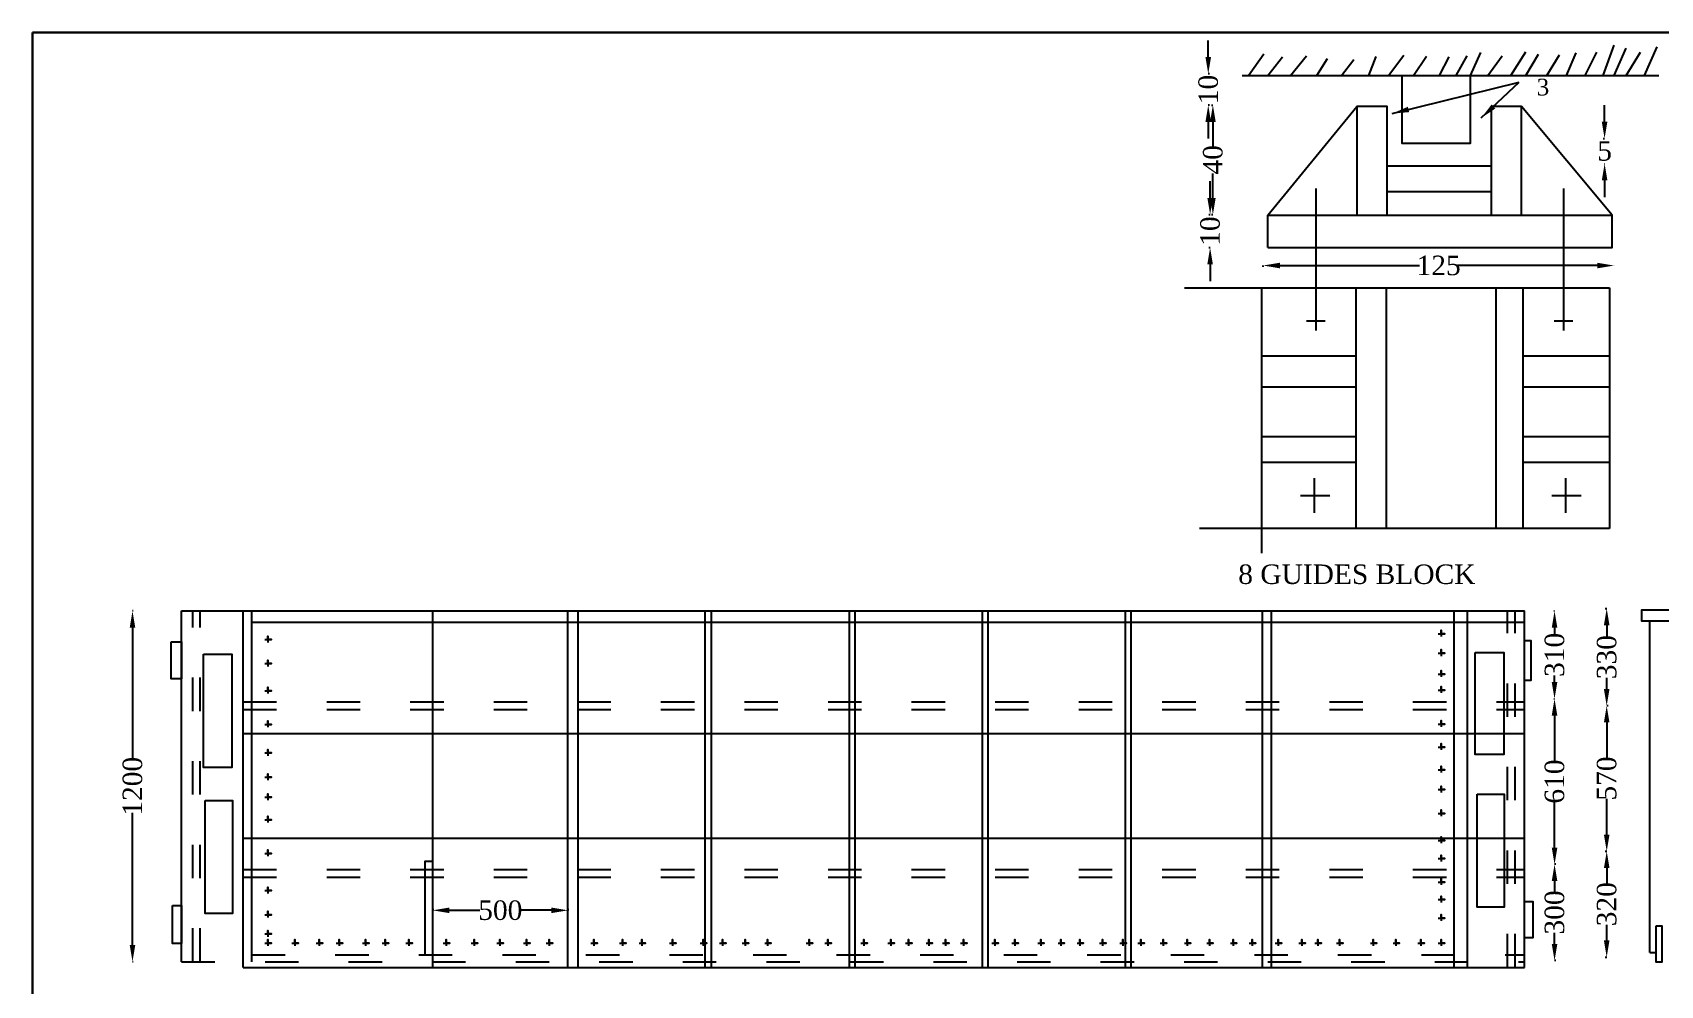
# Model space of a CAD drawing. Header units: millimetres. Extents: x 3600 to 13628, y 133 to 7200.
# Drawn here: x 3600 to 9445, y 3778 to 7200 of the extents above; entities that cross this region are included whole.
import ezdxf

# ---------------------------------------------------------------- set-up
doc = ezdxf.new("R2010")
doc.units = ezdxf.units.MM
doc.header["$MEASUREMENT"] = 0
doc.linetypes.add('ACAD_ISO03W100', pattern=[30, 12, -18])
for name, color, linetype in [('DIM', 5, 'Continuous'), ('DO LINE', 3, 'Continuous'), ('DWG.LINE', 10, 'Continuous'), ('TEXT', 7, 'Continuous')]:
    doc.layers.add(name, color=color, linetype=linetype)
doc.layers.add('TITLE', color=7, linetype='Continuous', lineweight=30)
doc.styles.get("Standard").update_dxf_attribs({"font": 'times.ttf', "height": 70})
doc.dimstyles.get("Standard").update_dxf_attribs({"dimtxt": 70, "dimasz": 60, "dimexe": 0.18, "dimexo": 0.0625, "dimgap": 0.09, "dimtad": 0, "dimtih": 1, "dimtoh": 1, "dimdec": 0, "dimzin": 0, "dimdsep": 46, "dimtxsty": 'Standard', "dimcen": 300, "dimclrd": 5, "dimclre": 5, "dimclrt": 4, "dimadec": 0, "dimazin": 0, "dimtfac": 1, "dimtdec": 0, "dimtofl": 0, "dimtmove": 0, "dimatfit": 3, "dimfxl": 0, "dimtolj": 1, "dimtzin": 0, "dimarcsym": 0})

# ---------------------------------------------------------------- blocks, each defined once
blk = doc.blocks.new('*D2')
at = {"layer": 'Defpoints', "color": 0, "ltscale": 0.2}
for p in [(3959, 5123.2), (3961.6, 5123.2), (3961.6, 3863.7)]:
    blk.add_point(p, dxfattribs=at)
at = {"layer": 'DIM', "color": 5, "lineweight": -2, "ltscale": 0.2}
for p, q in [((3961.6, 5123.2), (3958.8, 5123.2)), ((3959, 5063.2), (3959, 4589)), ((3959, 3923.7), (3959, 4397.9)), ((3961.6, 3863.7), (3958.8, 3863.7))]:
    blk.add_line(p, q, dxfattribs=at)
at = {"layer": 'DIM', "color": 5, "ltscale": 0.2}
for points in [[(3949, 5063.2), (3969, 5063.2), (3959, 5123.2)], [(3949, 3923.7), (3969, 3923.7), (3959, 3863.7)]]:
    blk.add_solid(points, dxfattribs=at)
at = {"layer": 'DIM', "color": 4, "ltscale": 0.2, "insert": (3959, 4493.5), "char_height": 70, "attachment_point": 5, "rotation": 90}
blk.add_mtext('\\A1;1200', dxfattribs=at)
blk = doc.blocks.new('*D3')
at = {"layer": 'Defpoints', "color": 0, "ltscale": 0.2}
for p in [(5036.8, 4057.3), (5522.3, 4057.3), (5522.3, 4048.1)]:
    blk.add_point(p, dxfattribs=at)
at = {"layer": 'DIM', "color": 5, "lineweight": -2, "ltscale": 0.2}
for p, q in [((5036.8, 4053.1), (5036.8, 4047.9)), ((5096.8, 4048.1), (5206.3, 4048.1)), ((5462.3, 4048.1), (5352.8, 4048.1)), ((5522.3, 4053.1), (5522.3, 4047.9))]:
    blk.add_line(p, q, dxfattribs=at)
at = {"layer": 'DIM', "color": 5, "ltscale": 0.2}
for points in [[(5096.8, 4058.1), (5096.8, 4038.1), (5036.8, 4048.1)], [(5462.3, 4058.1), (5462.3, 4038.1), (5522.3, 4048.1)]]:
    blk.add_solid(points, dxfattribs=at)
at = {"layer": 'DIM', "color": 4, "ltscale": 0.2, "insert": (5279.5, 4048.1), "char_height": 70, "attachment_point": 5}
blk.add_mtext('\\A1;500', dxfattribs=at)
blk = doc.blocks.new('*D5')
at = {"layer": 'Defpoints', "color": 0, "ltscale": 0.2}
for p in [(9061.6, 5123.2), (9061.6, 4807.5), (9064.7, 4807.5)]:
    blk.add_point(p, dxfattribs=at)
at = {"layer": 'DIM', "color": 5, "lineweight": -2, "ltscale": 0.2}
for p, q in [((9061.7, 5123.2), (9064.9, 5123.2)), ((9064.7, 5063.2), (9064.7, 5039)), ((9064.7, 4867.5), (9064.7, 4891.7)), ((9061.7, 4807.5), (9064.9, 4807.5))]:
    blk.add_line(p, q, dxfattribs=at)
at = {"layer": 'DIM', "color": 5, "ltscale": 0.2}
for points in [[(9054.7, 5063.2), (9074.7, 5063.2), (9064.7, 5123.2)], [(9054.7, 4867.5), (9074.7, 4867.5), (9064.7, 4807.5)]]:
    blk.add_solid(points, dxfattribs=at)
at = {"layer": 'DIM', "color": 4, "ltscale": 0.2, "insert": (9064.7, 4965.4), "char_height": 70, "attachment_point": 5, "rotation": 90}
blk.add_mtext('\\A1;310', dxfattribs=at)
blk = doc.blocks.new('*D6')
at = {"layer": 'Defpoints', "color": 0, "ltscale": 0.2}
for p in [(9061.6, 4807.5), (9064.7, 4213.4), (9084.1, 4213.4)]:
    blk.add_point(p, dxfattribs=at)
at = {"layer": 'DIM', "color": 5, "lineweight": -2, "ltscale": 0.2}
for p, q in [((9061.7, 4807.5), (9064.9, 4807.5)), ((9064.7, 4747.5), (9064.7, 4584)), ((9064.7, 4273.4), (9064.7, 4436.9)), ((9069.7, 4213.4), (9064.5, 4213.4))]:
    blk.add_line(p, q, dxfattribs=at)
at = {"layer": 'DIM', "color": 5, "ltscale": 0.2}
for points in [[(9054.7, 4747.5), (9074.7, 4747.5), (9064.7, 4807.5)], [(9054.7, 4273.4), (9074.7, 4273.4), (9064.7, 4213.4)]]:
    blk.add_solid(points, dxfattribs=at)
at = {"layer": 'DIM', "color": 4, "ltscale": 0.2, "insert": (9064.7, 4510.5), "char_height": 70, "attachment_point": 5, "rotation": 90}
blk.add_mtext('\\A1;610', dxfattribs=at)
blk = doc.blocks.new('*D7')
at = {"layer": 'Defpoints', "color": 0, "ltscale": 0.2}
for p in [(9084.1, 4213.4), (9064.7, 3867.4), (9089.2, 3867.4)]:
    blk.add_point(p, dxfattribs=at)
at = {"layer": 'DIM', "color": 5, "lineweight": -2, "ltscale": 0.2}
for p, q in [((9069.7, 4213.4), (9064.5, 4213.4)), ((9064.7, 4153.4), (9064.7, 4114.1)), ((9064.7, 3927.4), (9064.7, 3966.7)), ((9069.7, 3867.4), (9064.5, 3867.4))]:
    blk.add_line(p, q, dxfattribs=at)
at = {"layer": 'DIM', "color": 5, "ltscale": 0.2}
for points in [[(9054.7, 4153.4), (9074.7, 4153.4), (9064.7, 4213.4)], [(9054.7, 3927.4), (9074.7, 3927.4), (9064.7, 3867.4)]]:
    blk.add_solid(points, dxfattribs=at)
at = {"layer": 'DIM', "color": 4, "ltscale": 0.2, "insert": (9064.7, 4040.4), "char_height": 70, "attachment_point": 5, "rotation": 90}
blk.add_mtext('\\A1;300', dxfattribs=at)
blk = doc.blocks.new('*D8')
at = {"layer": 'Defpoints', "color": 0, "ltscale": 0.2}
for p in [(9242.8, 4260.2), (9252, 4260.2), (9242.8, 3879.8)]:
    blk.add_point(p, dxfattribs=at)
at = {"layer": 'DIM', "color": 5, "lineweight": -2, "ltscale": 0.2}
for p, q in [((9247, 4260.2), (9252.2, 4260.2)), ((9252, 4200.2), (9252, 4143.7)), ((9252, 3939.8), (9252, 3996.4)), ((9247, 3879.8), (9252.2, 3879.8))]:
    blk.add_line(p, q, dxfattribs=at)
at = {"layer": 'DIM', "color": 5, "ltscale": 0.2}
for points in [[(9242, 4200.2), (9262, 4200.2), (9252, 4260.2)], [(9242, 3939.8), (9262, 3939.8), (9252, 3879.8)]]:
    blk.add_solid(points, dxfattribs=at)
at = {"layer": 'DIM', "color": 4, "ltscale": 0.2, "insert": (9252, 4070), "char_height": 70, "attachment_point": 5, "rotation": 90}
blk.add_mtext('\\A1;320', dxfattribs=at)
blk = doc.blocks.new('*D9')
at = {"layer": 'Defpoints', "color": 0, "ltscale": 0.2}
for p in [(9252, 4782.6), (9258.2, 4782.6), (9242.8, 4260.2)]:
    blk.add_point(p, dxfattribs=at)
at = {"layer": 'DIM', "color": 5, "lineweight": -2, "ltscale": 0.2}
for p, q in [((9257, 4782.6), (9251.9, 4782.6)), ((9252, 4722.6), (9252, 4594.7)), ((9252, 4320.2), (9252, 4448.1)), ((9247, 4260.2), (9252.2, 4260.2))]:
    blk.add_line(p, q, dxfattribs=at)
at = {"layer": 'DIM', "color": 5, "ltscale": 0.2}
for points in [[(9242, 4722.6), (9262, 4722.6), (9252, 4782.6)], [(9242, 4320.2), (9262, 4320.2), (9252, 4260.2)]]:
    blk.add_solid(points, dxfattribs=at)
at = {"layer": 'DIM', "color": 4, "ltscale": 0.2, "insert": (9252, 4521.4), "char_height": 70, "attachment_point": 5, "rotation": 90}
blk.add_mtext('\\A1;570', dxfattribs=at)
blk = doc.blocks.new('*D10')
at = {"layer": 'Defpoints', "color": 0, "ltscale": 0.2}
for p in [(9233.6, 5131.8), (9252, 5131.8), (9258.2, 4782.6)]:
    blk.add_point(p, dxfattribs=at)
at = {"layer": 'DIM', "color": 5, "lineweight": -2, "ltscale": 0.2}
for p, q in [((9247, 5131.8), (9252.2, 5131.8)), ((9252, 5071.8), (9252, 5030.8)), ((9252, 4842.6), (9252, 4883.5)), ((9257, 4782.6), (9251.9, 4782.6))]:
    blk.add_line(p, q, dxfattribs=at)
at = {"layer": 'DIM', "color": 5, "ltscale": 0.2}
for points in [[(9242, 5071.8), (9262, 5071.8), (9252, 5131.8)], [(9242, 4842.6), (9262, 4842.6), (9252, 4782.6)]]:
    blk.add_solid(points, dxfattribs=at)
at = {"layer": 'DIM', "color": 4, "ltscale": 0.2, "insert": (9252, 4957.2), "char_height": 70, "attachment_point": 5, "rotation": 90}
blk.add_mtext('\\A1;330', dxfattribs=at)
blk = doc.blocks.new('*D11')
at = {"layer": 'Defpoints', "color": 0, "ltscale": 0.2}
for p in [(7821.5, 6546.7), (7828.1, 6546.7), (7821.5, 6427.9)]:
    blk.add_point(p, dxfattribs=at)
at = {"layer": 'DIM', "color": 5, "lineweight": -2, "ltscale": 0.2}
for p, q in [((7828.1, 6606.7), (7828.1, 6666.7)), ((7823.1, 6546.7), (7828.3, 6546.7)), ((7823.1, 6427.9), (7828.3, 6427.9)), ((7828.1, 6367.9), (7828.1, 6307.9))]:
    blk.add_line(p, q, dxfattribs=at)
at = {"layer": 'DIM', "color": 5, "ltscale": 0.2}
for points in [[(7818.1, 6606.7), (7838.1, 6606.7), (7828.1, 6546.7)], [(7818.1, 6367.9), (7838.1, 6367.9), (7828.1, 6427.9)]]:
    blk.add_solid(points, dxfattribs=at)
at = {"layer": 'DIM', "color": 4, "ltscale": 0.2, "insert": (7828.1, 6487.3), "char_height": 70, "attachment_point": 5, "rotation": 90}
blk.add_mtext('\\A1;10', dxfattribs=at)
blk = doc.blocks.new('*D12')
at = {"layer": 'Defpoints', "color": 0, "ltscale": 0.2}
for p in [(7828.3, 6939.6), (7838, 6939.6), (7828.3, 6546.7)]:
    blk.add_point(p, dxfattribs=at)
at = {"layer": 'DIM', "color": 5, "lineweight": -2, "ltscale": 0.2}
for p, q in [((7833, 6939.6), (7838.2, 6939.6)), ((7838, 6879.6), (7838, 6792.3)), ((7838, 6606.7), (7838, 6694)), ((7833, 6546.7), (7838.2, 6546.7))]:
    blk.add_line(p, q, dxfattribs=at)
at = {"layer": 'DIM', "color": 5, "ltscale": 0.2}
for points in [[(7828, 6879.6), (7848, 6879.6), (7838, 6939.6)], [(7828, 6606.7), (7848, 6606.7), (7838, 6546.7)]]:
    blk.add_solid(points, dxfattribs=at)
at = {"layer": 'DIM', "color": 4, "ltscale": 0.2, "insert": (7838, 6743.2), "char_height": 70, "attachment_point": 5, "rotation": 90}
blk.add_mtext('\\A1;40', dxfattribs=at)
blk = doc.blocks.new('*D13')
at = {"layer": 'Defpoints', "color": 0, "ltscale": 0.2}
for p in [(7821.4, 7052.1), (7838.2, 7052.1), (7838.2, 6939.6)]:
    blk.add_point(p, dxfattribs=at)
at = {"layer": 'DIM', "color": 5, "lineweight": -2, "ltscale": 0.2}
for p, q in [((7821.4, 7112.1), (7821.4, 7172.1)), ((7826.4, 7052.1), (7821.2, 7052.1)), ((7826.4, 6939.6), (7821.2, 6939.6)), ((7821.4, 6879.6), (7821.4, 6819.6))]:
    blk.add_line(p, q, dxfattribs=at)
at = {"layer": 'DIM', "color": 5, "ltscale": 0.2}
for points in [[(7811.4, 7112.1), (7831.4, 7112.1), (7821.4, 7052.1)], [(7811.4, 6879.6), (7831.4, 6879.6), (7821.4, 6939.6)]]:
    blk.add_solid(points, dxfattribs=at)
at = {"layer": 'DIM', "color": 4, "ltscale": 0.2, "insert": (7821.4, 6995.9), "char_height": 70, "attachment_point": 5, "rotation": 90}
blk.add_mtext('\\A1;10', dxfattribs=at)
blk = doc.blocks.new('*D14')
at = {"layer": 'Defpoints', "color": 0, "ltscale": 0.2}
for p in [(9239.2, 6820), (9244.4, 6820), (9243.1, 6729.4)]:
    blk.add_point(p, dxfattribs=at)
at = {"layer": 'DIM', "color": 5, "lineweight": -2, "ltscale": 0.2}
for p, q in [((9244.4, 6880), (9244.4, 6940)), ((9239.4, 6820), (9244.6, 6820)), ((9243.2, 6729.4), (9244.6, 6729.4)), ((9244.4, 6669.4), (9244.4, 6609.4))]:
    blk.add_line(p, q, dxfattribs=at)
at = {"layer": 'DIM', "color": 5, "ltscale": 0.2}
for points in [[(9234.4, 6880), (9254.4, 6880), (9244.4, 6820)], [(9234.4, 6669.4), (9254.4, 6669.4), (9244.4, 6729.4)]]:
    blk.add_solid(points, dxfattribs=at)
at = {"layer": 'DIM', "color": 4, "ltscale": 0.2, "insert": (9244.4, 6774.7), "char_height": 70, "attachment_point": 5}
blk.add_mtext('\\A1;5', dxfattribs=at)
blk = doc.blocks.new('*D15')
at = {"layer": 'Defpoints', "color": 0, "ltscale": 0.2}
for p in [(8018.7, 6349.7), (9278.3, 6363.6), (9278.3, 6363.6)]:
    blk.add_point(p, dxfattribs=at)
at = {"layer": 'DIM', "color": 5, "lineweight": -2, "ltscale": 0.2}
for p, q in [((8018.7, 6358.6), (8018.7, 6363.8)), ((8078.7, 6363.6), (8580.3, 6363.6)), ((9218.3, 6363.6), (8716.6, 6363.6)), ((9278.3, 6363.6), (9278.3, 6363.8))]:
    blk.add_line(p, q, dxfattribs=at)
at = {"layer": 'DIM', "color": 5, "ltscale": 0.2}
for points in [[(8078.7, 6373.6), (8078.7, 6353.6), (8018.7, 6363.6)], [(9218.3, 6373.6), (9218.3, 6353.6), (9278.3, 6363.6)]]:
    blk.add_solid(points, dxfattribs=at)
at = {"layer": 'DIM', "color": 4, "ltscale": 0.2, "insert": (8648.5, 6363.6), "char_height": 70, "attachment_point": 5}
blk.add_mtext('\\A1;125', dxfattribs=at)

msp = doc.modelspace()

# ---------------------------------------------------------------- linework, layer by layer
at = {"layer": 'DO LINE', "linetype": 'ACAD_ISO03W100', "ltscale": 10}
for points in [[(4176, 3863.7), (4176, 5123.2)], [(4201.7, 3863.7), (4201.7, 5123.2)], [(8895.9, 3843.1), (8895.9, 5123.2)], [(8923.3, 3843.1), (8923.3, 5123.2)], [(4356.2, 4796.4), (8957.3, 4796.4)], [(4356.2, 4769.4), (8957.3, 4769.4)], [(4356.2, 4194.4), (8957.3, 4194.4)], [(4356.2, 4167.4), (8957.3, 4167.4)], [(4134.9, 3863.7), (8957.3, 3863.7)], [(4386.9, 3888.7), (8957.3, 3888.7)]]:
    msp.add_lwpolyline(points, dxfattribs=at)
at = {"layer": 'DWG.LINE', "ltscale": 0.2}
for p, q in [((7736.4, 6283.3), (9262.4, 6283.3)), ((9262.4, 6283.3), (9262.4, 5419.1)), ((8012.3, 6039.4), (8351.6, 6039.4)), ((8951.3, 6039.4), (9262.4, 6039.4)), ((8012.3, 5928.2), (8351.6, 5928.2)), ((8951.3, 5928.2), (9262.4, 5928.2)), ((8012.3, 5749.3), (8351.6, 5749.3)), ((8951.3, 5749.3), (9262.4, 5749.3)), ((8012.3, 5657.1), (8351.6, 5657.1)), ((8951.3, 5657.1), (9262.4, 5657.1)), ((9262.4, 5419.1), (7789.8, 5419.1))]:
    msp.add_line(p, q, dxfattribs=at)
for points in [[(8907.6, 7046.4), (8962.2, 7131.5)], [(9239.6, 7046.4), (9278.3, 7155.4)], [(9278.3, 7046.4), (9322.3, 7144.8)], [(9387.7, 7046.4), (9433, 7148.8)], [(7965.8, 7046.4), (8020.5, 7123.4)], [(8035.2, 7046.4), (8088.5, 7112.8)], [(8116.5, 7046.4), (8173.9, 7116.8)], [(8211.2, 7046.4), (8249.9, 7107.4)], [(8299.2, 7046.4), (8344.6, 7103.5)], [(8397.9, 7046.4), (8424.6, 7114.1)], [(8468.8, 7046.4), (8523.5, 7119.5)], [(8558.1, 7046.4), (8604.8, 7115.5)], [(8651.5, 7046.4), (8686.2, 7112.8)], [(8711.5, 7046.4), (8751.5, 7116.8)], [(8763.5, 7046.4), (8799.5, 7128.8)], [(8824.9, 7046.4), (8876.9, 7116.8)], [(8962.2, 7046.4), (9007.6, 7122.1)], [(9036.9, 7046.4), (9082.3, 7120.8)], [(9107.3, 7046.4), (9142.3, 7127.5)], [(9174.3, 7046.4), (9217, 7130.1)], [(9322.3, 7046.4), (9373, 7130.1)], [(7943.3, 7046.4), (9439.5, 7046.4)], [(8516.7, 7046.4), (8516.7, 6803.3), (8763.5, 6803.3), (8763.5, 7046.4)], [(8034.8, 6544), (8355, 6934.8)], [(8463.7, 6544), (8463.7, 6934.8), (8355, 6934.8), (8355, 6544)], [(8946, 6544), (8946, 6934.8), (8837.3, 6934.8), (8837.3, 6544)], [(9272, 6544), (8946, 6934.8)], [(8463.7, 6721.2), (8837.3, 6721.2)], [(8207.3, 6640.1), (8207.3, 6130.8)], [(8463.7, 6629.8), (8837.3, 6629.8)], [(9096.5, 6640.1), (9096.5, 6130.8)], [(8034.8, 6427.9), (8034.8, 6544), (9272, 6544)], [(8034.8, 6427.9), (9272, 6427.9), (9272, 6544)], [(8012.3, 6283.3), (8012.3, 5330.5)], [(8351.6, 6283.3), (8351.6, 5419.1)], [(8460.4, 6283.3), (8460.4, 5419.1)], [(8853.6, 6283.3), (8853.6, 5419.1)], [(8951.3, 6283.3), (8951.3, 5419.1)], [(8173.6, 6165.2), (8241.6, 6165.2)], [(9062.8, 6165.2), (9130.8, 6165.2)], [(8201.9, 5599.5), (8201.9, 5476)], [(9104.4, 5599.5), (9104.4, 5476)], [(8152, 5538.3), (8257.5, 5538.3)], [(9054.5, 5538.3), (9160, 5538.3)], [(4134.9, 3863.7), (4134.9, 5123.2)], [(4134.9, 5123.2), (8956.5, 5123.2)], [(4356.2, 3843.1), (4356.2, 5123.2)], [(4386.9, 3863.7), (4386.9, 5123.2)], [(5036.8, 3843.1), (5036.8, 5123.2)], [(5522.3, 3843.1), (5522.3, 5123.2)], [(5559, 3843.1), (5559, 5123.2)], [(6015.1, 3843.1), (6015.1, 5123.2)], [(6038, 3843.1), (6038, 5123.2)], [(6533.4, 3843.1), (6533.4, 5123.2)], [(6554, 3843.1), (6554, 5123.2)], [(7010.3, 3843.1), (7010.3, 5123.2)], [(7030.9, 3843.1), (7030.9, 5123.2)], [(7523.8, 3843.1), (7523.8, 5123.2)], [(7544.4, 3843.1), (7544.4, 5123.2)], [(8016.5, 3843.1), (8016.5, 5123.2)], [(8048.5, 3843.1), (8048.5, 5123.2)], [(8703.8, 3843.1), (8703.8, 5123.2)], [(8752.1, 3843.1), (8752.1, 5123.2)], [(8956.5, 3843.1), (8956.5, 5123.2)], [(9478.4, 5125.5), (9377.1, 5125.5), (9377.1, 5087.5), (9478.4, 5087.5)], [(9407, 3897.2), (9407, 5087.5)], [(4386.9, 5083.4), (8957.3, 5083.4)], [(4434.5, 5020.3), (4458, 5020.3), (4444.9, 5020.3), (4444.9, 5033), (4444.9, 5010.2)], [(8647.3, 5041.4), (8670.9, 5041.4), (8657.7, 5041.4), (8657.7, 5054), (8657.7, 5031.2)], [(8647.3, 4971.6), (8670.9, 4971.6), (8657.7, 4971.6), (8657.7, 4984.2), (8657.7, 4961.4)], [(4434.5, 4933.9), (4458, 4933.9), (4444.9, 4933.9), (4444.9, 4946.5), (4444.9, 4923.7)], [(8647.3, 4896.6), (8670.9, 4896.6), (8657.7, 4896.6), (8657.7, 4909.2), (8657.7, 4886.4)], [(8647.3, 4839.3), (8670.9, 4839.3), (8657.7, 4839.3), (8657.7, 4851.9), (8657.7, 4829.1)], [(4434.5, 4836.8), (4458, 4836.8), (4444.9, 4836.8), (4444.9, 4849.5), (4444.9, 4826.7)], [(4356.2, 4683.6), (8957.3, 4683.6)], [(4434.5, 4715.6), (4458, 4715.6), (4444.9, 4715.6), (4444.9, 4728.2), (4444.9, 4705.5)], [(8647.3, 4717.1), (8670.9, 4717.1), (8657.7, 4717.1), (8657.7, 4729.7), (8657.7, 4707)], [(4434.5, 4613.2), (4458, 4613.2), (4444.9, 4613.2), (4444.9, 4625.9), (4444.9, 4603.1)], [(8647.3, 4634.2), (8670.9, 4634.2), (8657.7, 4634.2), (8657.7, 4646.9), (8657.7, 4624.1)], [(8647.3, 4553.2), (8670.9, 4553.2), (8657.7, 4553.2), (8657.7, 4565.9), (8657.7, 4543.1)], [(4434.5, 4525.8), (4458, 4525.8), (4444.9, 4525.8), (4444.9, 4538.4), (4444.9, 4515.6)], [(4434.5, 4454), (4458, 4454), (4444.9, 4454), (4444.9, 4466.6), (4444.9, 4443.8)], [(8647.3, 4481.7), (8670.9, 4481.7), (8657.7, 4481.7), (8657.7, 4494.3), (8657.7, 4471.5)], [(4434.5, 4373.6), (4458, 4373.6), (4444.9, 4373.6), (4444.9, 4386.2), (4444.9, 4363.4)], [(8647.3, 4396.2), (8670.9, 4396.2), (8657.7, 4396.2), (8657.7, 4408.8), (8657.7, 4386)], [(4356.2, 4307.5), (8957.3, 4307.5)], [(8647.3, 4299.3), (8670.9, 4299.3), (8657.7, 4299.3), (8657.7, 4311.9), (8657.7, 4289.2)], [(4434.5, 4252.6), (4458, 4252.6), (4444.9, 4252.6), (4444.9, 4265.2), (4444.9, 4242.4)], [(5009.3, 3888.7), (5009.3, 4224.5), (5036.8, 4224.5)], [(8647.3, 4233.9), (8670.9, 4233.9), (8657.7, 4233.9), (8657.7, 4246.5), (8657.7, 4223.7)], [(8647.3, 4149.3), (8670.9, 4149.3), (8657.7, 4149.3), (8657.7, 4162), (8657.7, 4139.2)], [(4434.5, 4119), (4458, 4119), (4444.9, 4119), (4444.9, 4131.7), (4444.9, 4108.9)], [(8647.3, 4086.5), (8670.9, 4086.5), (8657.7, 4086.5), (8657.7, 4099.2), (8657.7, 4076.4)], [(4434.5, 4032.4), (4458, 4032.4), (4444.9, 4032.4), (4444.9, 4045), (4444.9, 4022.2)], [(4434.5, 3963.4), (4458, 3963.4), (4444.9, 3963.4), (4444.9, 3976), (4444.9, 3953.3)], [(8647.3, 4020.2), (8670.9, 4020.2), (8657.7, 4020.2), (8657.7, 4032.8), (8657.7, 4010.1)], [(4434.5, 3930.3), (4458, 3930.3), (4444.9, 3930.3), (4444.9, 3943), (4444.9, 3920.2)], [(4530.8, 3930.3), (4554.4, 3930.3), (4541.2, 3930.3), (4541.2, 3943), (4541.2, 3920.2)], [(4618.5, 3930.3), (4642.1, 3930.3), (4628.9, 3930.3), (4628.9, 3943), (4628.9, 3920.2)], [(4690.4, 3930.3), (4714, 3930.3), (4700.8, 3930.3), (4700.8, 3943), (4700.8, 3920.2)], [(4785.3, 3930.3), (4808.9, 3930.3), (4795.7, 3930.3), (4795.7, 3943), (4795.7, 3920.2)], [(4855.8, 3930.3), (4879.3, 3930.3), (4866.2, 3930.3), (4866.2, 3943), (4866.2, 3920.2)], [(4940.6, 3930.3), (4964.1, 3930.3), (4951, 3930.3), (4951, 3943), (4951, 3920.2)], [(5074.3, 3930.3), (5097.9, 3930.3), (5084.7, 3930.3), (5084.7, 3943), (5084.7, 3920.2)], [(5174.9, 3930.3), (5198.5, 3930.3), (5185.4, 3930.3), (5185.4, 3943), (5185.4, 3920.2)], [(5267, 3930.3), (5290.5, 3930.3), (5277.4, 3930.3), (5277.4, 3943), (5277.4, 3920.2)], [(5363.3, 3930.3), (5386.9, 3930.3), (5373.7, 3930.3), (5373.7, 3943), (5373.7, 3920.2)], [(5444.1, 3930.3), (5467.7, 3930.3), (5454.5, 3930.3), (5454.5, 3943), (5454.5, 3920.2)], [(5604.7, 3930.3), (5628.2, 3930.3), (5615.1, 3930.3), (5615.1, 3943), (5615.1, 3920.2)], [(5707.5, 3930.3), (5731, 3930.3), (5717.9, 3930.3), (5717.9, 3943), (5717.9, 3920.2)], [(5777.6, 3930.3), (5801.2, 3930.3), (5788, 3930.3), (5788, 3943), (5788, 3920.2)], [(5886.8, 3930.3), (5910.4, 3930.3), (5897.2, 3930.3), (5897.2, 3943), (5897.2, 3920.2)], [(5997, 3930.3), (6020.5, 3930.3), (6007.4, 3930.3), (6007.4, 3943), (6007.4, 3920.2)], [(6067.1, 3930.3), (6090.7, 3930.3), (6077.5, 3930.3), (6077.5, 3943), (6077.5, 3920.2)], [(6148.4, 3930.3), (6172, 3930.3), (6158.8, 3930.3), (6158.8, 3943), (6158.8, 3920.2)], [(6228.9, 3930.3), (6252.5, 3930.3), (6239.3, 3930.3), (6239.3, 3943), (6239.3, 3920.2)], [(6378.2, 3930.3), (6401.8, 3930.3), (6388.6, 3930.3), (6388.6, 3943), (6388.6, 3920.2)], [(6445.2, 3930.3), (6468.7, 3930.3), (6455.6, 3930.3), (6455.6, 3943), (6455.6, 3920.2)], [(6574.3, 3930.3), (6597.9, 3930.3), (6584.7, 3930.3), (6584.7, 3943), (6584.7, 3920.2)], [(6671, 3930.3), (6694.6, 3930.3), (6681.4, 3930.3), (6681.4, 3943), (6681.4, 3920.2)], [(6734.6, 3930.3), (6758.2, 3930.3), (6745, 3930.3), (6745, 3943), (6745, 3920.2)], [(6808, 3930.3), (6831.6, 3930.3), (6818.4, 3930.3), (6818.4, 3943), (6818.4, 3920.2)], [(6867.3, 3930.3), (6890.8, 3930.3), (6877.7, 3930.3), (6877.7, 3943), (6877.7, 3920.2)], [(6931.6, 3930.3), (6955.2, 3930.3), (6942.1, 3930.3), (6942.1, 3943), (6942.1, 3920.2)], [(7044.3, 3930.3), (7067.9, 3930.3), (7054.7, 3930.3), (7054.7, 3943), (7054.7, 3920.2)], [(7116.7, 3930.3), (7140.3, 3930.3), (7127.1, 3930.3), (7127.1, 3943), (7127.1, 3920.2)], [(7209.3, 3930.3), (7232.8, 3930.3), (7219.7, 3930.3), (7219.7, 3943), (7219.7, 3920.2)], [(7282, 3930.3), (7305.5, 3930.3), (7292.4, 3930.3), (7292.4, 3943), (7292.4, 3920.2)], [(7350.4, 3930.3), (7373.9, 3930.3), (7360.8, 3930.3), (7360.8, 3943), (7360.8, 3920.2)], [(7430.8, 3930.3), (7454.4, 3930.3), (7441.2, 3930.3), (7441.2, 3943), (7441.2, 3920.2)], [(7504.3, 3930.3), (7527.8, 3930.3), (7514.7, 3930.3), (7514.7, 3943), (7514.7, 3920.2)], [(7569.1, 3930.3), (7592.6, 3930.3), (7579.5, 3930.3), (7579.5, 3943), (7579.5, 3920.2)], [(7649.1, 3930.3), (7672.7, 3930.3), (7659.5, 3930.3), (7659.5, 3943), (7659.5, 3920.2)], [(7735.6, 3930.3), (7759.2, 3930.3), (7746, 3930.3), (7746, 3943), (7746, 3920.2)], [(7815.8, 3930.3), (7839.3, 3930.3), (7826.2, 3930.3), (7826.2, 3943), (7826.2, 3920.2)], [(7900.7, 3930.3), (7924.3, 3930.3), (7911.1, 3930.3), (7911.1, 3943), (7911.1, 3920.2)], [(7968.2, 3930.3), (7991.7, 3930.3), (7978.6, 3930.3), (7978.6, 3943), (7978.6, 3920.2)], [(8062.1, 3930.3), (8085.6, 3930.3), (8072.5, 3930.3), (8072.5, 3943), (8072.5, 3920.2)], [(8146.8, 3930.3), (8170.3, 3930.3), (8157.2, 3930.3), (8157.2, 3943), (8157.2, 3920.2)], [(8203.9, 3930.3), (8227.4, 3930.3), (8214.3, 3930.3), (8214.3, 3943), (8214.3, 3920.2)], [(8282.3, 3930.3), (8305.9, 3930.3), (8292.7, 3930.3), (8292.7, 3943), (8292.7, 3920.2)], [(8403.6, 3930.3), (8427.2, 3930.3), (8414, 3930.3), (8414, 3943), (8414, 3920.2)], [(8484.7, 3930.3), (8508.3, 3930.3), (8495.2, 3930.3), (8495.2, 3943), (8495.2, 3920.2)], [(8573.9, 3930.3), (8597.5, 3930.3), (8584.3, 3930.3), (8584.3, 3943), (8584.3, 3920.2)], [(8647.3, 3930.3), (8670.9, 3930.3), (8657.7, 3930.3), (8657.7, 3943), (8657.7, 3920.2)], [(9407, 3897.2), (9429.6, 3897.2)], [(4356.2, 3843.1), (8957.3, 3843.1)]]:
    msp.add_lwpolyline(points, dxfattribs=at)
for points in [[(4097.6, 5012), (4134.9, 5012), (4134.9, 4878.9), (4097.6, 4878.9)], [(8779.9, 4974.5), (8882.2, 4974.5), (8882.2, 4607.1), (8779.9, 4607.1)], [(8956.5, 5016.5), (8980, 5016.5), (8980, 4873.7), (8956.5, 4873.7)], [(4213.7, 4967.5), (4315.9, 4967.5), (4315.9, 4561.4), (4213.7, 4561.4)], [(4220.1, 4442.8), (4318.2, 4442.8), (4318.2, 4037.1), (4220.1, 4037.1)], [(8786.3, 4464.7), (8884.4, 4464.7), (8884.4, 4059.1), (8786.3, 4059.1)], [(4102.9, 4065.6), (4134.9, 4065.6), (4134.9, 3928.6), (4102.9, 3928.6)], [(8956.5, 4079.7), (8987.1, 4079.7), (8987.1, 3949.6), (8956.5, 3949.6)], [(9429.6, 3992), (9450.3, 3992), (9450.3, 3862), (9429.6, 3862)]]:
    msp.add_lwpolyline(points, close=True, dxfattribs=at)
at = {"layer": 'TITLE', "ltscale": 0.2}
msp.add_lwpolyline([(3600.1, 7200.3), (13617.9, 7200.3), (13617.9, 133.4), (3600.1, 133.4)], close=True, dxfattribs=at)

# ---------------------------------------------------------------- texts
at = {"layer": 'TEXT', "ltscale": 0.2}
for s, height, p in [('3', 60, (9000.4, 6974.4)), ('8 GUIDES BLOCK', 70, (7929, 5220))]:
    msp.add_text(s, height=height, dxfattribs=at).set_placement(p)

# ---------------------------------------------------------------- dimensions: what is measured, and where the dimension line sits
at = {"layer": 'DIM', "ltscale": 0.2}
for base, p1, p2, text, picture, middle in [((7821.4, 7052.1), (7838.2, 6939.6), (7838.2, 7052.1), '10', '*D13', (7821.4, 6995.9)), ((7838, 6939.6), (7828.3, 6546.7), (7828.3, 6939.6), '40', '*D12', (7838, 6743.2)), ((7828.1, 6546.7), (7821.5, 6427.9), (7821.5, 6546.7), '10', '*D11', (7828.1, 6487.3)), ((3959, 5123.2), (3961.6, 3863.7), (3961.6, 5123.2), '1200', '*D2', (3959, 4493.5)), ((9064.7, 4807.5), (9061.6, 5123.2), (9061.6, 4807.5), '310', '*D5', (9064.7, 4965.4)), ((9252, 4260.2), (9242.8, 3879.8), (9242.8, 4260.2), '320', '*D8', (9252, 4070))]:
    dim = msp.add_linear_dim(base=base, p1=p1, p2=p2, angle=90, text=text, dimstyle='Standard', dxfattribs=at)
    dim.commit()
    dim.dimension.update_dxf_attribs({"geometry": picture, "text_midpoint": middle, "text_rotation": 90})
dim = msp.add_linear_dim(base=(9244.4, 6820), p1=(9243.1, 6729.4), p2=(9239.2, 6820), angle=90, text='5', dimstyle='Standard', dxfattribs=at)
dim.commit()
dim.dimension.update_dxf_attribs({"geometry": '*D14', "text_midpoint": (9244.4, 6774.7)})
for base, p1, p2, text, picture, middle in [((9278.3, 6363.6), (8018.7, 6349.7), (9278.3, 6363.6), '125', '*D15', (8648.5, 6363.6)), ((5522.3, 4048.1), (5036.8, 4057.3), (5522.3, 4057.3), '500', '*D3', (5279.5, 4048.1))]:
    dim = msp.add_linear_dim(base=base, p1=p1, p2=p2, text=text, dimstyle='Standard', dxfattribs=at)
    dim.commit()
    dim.dimension.update_dxf_attribs({"geometry": picture, "text_midpoint": middle})
for base, p1, p2, text, picture, middle in [((9252, 5131.8), (9258.2, 4782.6), (9233.6, 5131.8), '330', '*D10', (9252, 4957.2)), ((9064.7, 4213.4), (9061.6, 4807.5), (9084.1, 4213.4), '610', '*D6', (9064.7, 4510.5)), ((9252, 4782.6), (9242.8, 4260.2), (9258.2, 4782.6), '570', '*D9', (9252, 4521.4)), ((9064.7, 3867.4), (9084.1, 4213.4), (9089.2, 3867.4), '300', '*D7', (9064.7, 4040.4))]:
    dim = msp.add_linear_dim(base=base, p1=p1, p2=p2, angle=90, text=text, dimstyle='Standard', override={"dimtmove": 1}, dxfattribs=at)
    dim.commit()
    dim.dimension.update_dxf_attribs({"geometry": picture, "text_midpoint": middle, "text_rotation": 90})

# ---------------------------------------------------------------- leaders
for points in [[(8482.1, 6909.7), (8937.3, 7021.9)], [(8801.8, 6893.5), (8937.3, 7021.9)]]:
    msp.add_leader(points, dimstyle='Standard', override={"dimgap": 0.09, "dimtad": 0}, dxfattribs=at)

doc.saveas('drawing.dxf')
